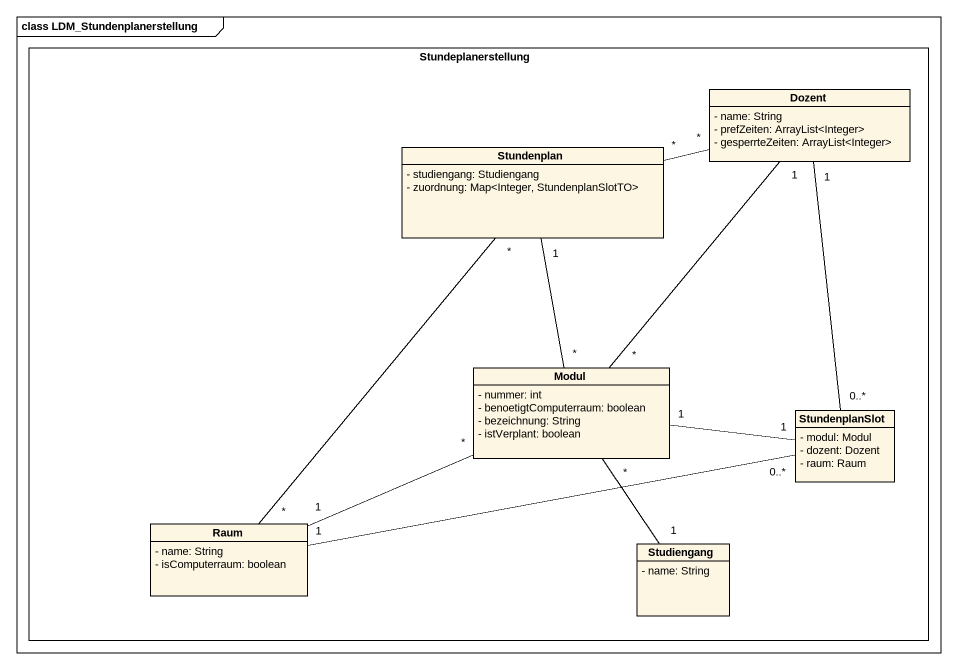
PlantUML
@startuml
mainframe class LDM_Stundenplanerstellung
hide circle
hide empty members
skinparam classAttributeIconSize 0
rectangle Stundeplanerstellung {
  class Dozent {
    - name: String
    - prefZeiten: ArrayList<Integer>
    - gesperrteZeiten: ArrayList<Integer>
  }
  class Stundenplan {
    - studiengang: Studiengang
    - zuordnung: Map<Integer, StundenplanSlotTO>
  }
  class Modul {
    - nummer: int
    - benoetigtComputerraum: boolean
    - bezeichnung: String
    - istVerplant: boolean
  }
  class StundenplanSlot {
    - modul: Modul
    - dozent: Dozent
    - raum: Raum
  }
  class Raum {
    - name: String
    - isComputerraum: boolean
  }
  class Studiengang {
    - name: String
  }
}
Dozent "*" -left- "*" Stundenplan
Stundenplan "1" -- "*" Modul
Stundenplan "*" -- "*" Raum
Modul "*" -up- "1" Dozent
Modul "*" -left- "1" Raum
Modul "*" -- "1" Studiengang
StundenplanSlot "0..*" -up- "1" Dozent
StundenplanSlot "1" -left- "1" Modul
StundenplanSlot "0..*" -left- "1" Raum
@enduml
